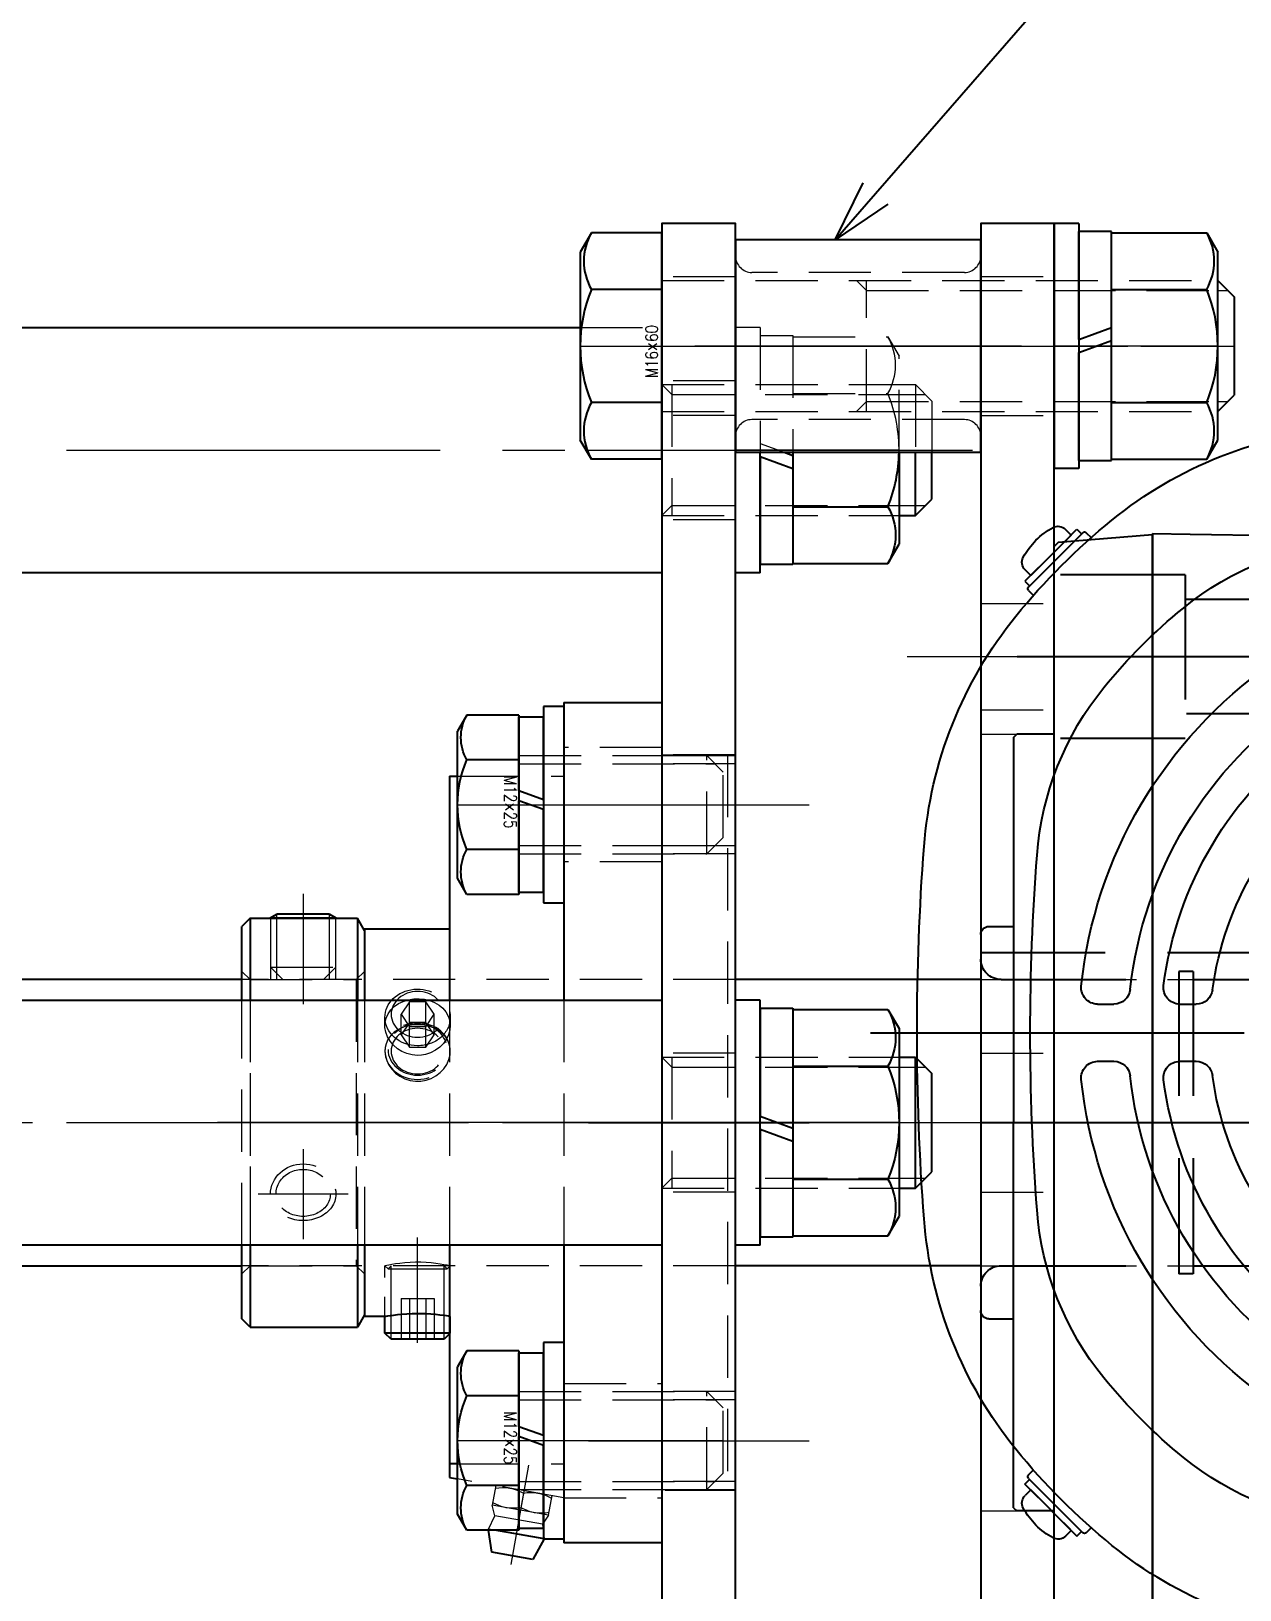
# Model space of a CAD drawing. Header units: millimetres. Extents: x 0 to 38884, y -3675 to 8056.
# Drawn here: x 35421.1 to 35569, y 1320.6 to 1511.2 of the extents above; entities that cross this region are included whole.
import ezdxf
from ezdxf import colors
from ezdxf.entities.mleader import LeaderData, LeaderLine
from ezdxf.enums import TextEntityAlignment as Align
from ezdxf.math import Vec2, Vec3

# ---------------------------------------------------------------- set-up
doc = ezdxf.new("R2010")
doc.units = ezdxf.units.MM
doc.header["$LTSCALE"] = 2.4
for name, pattern in [('CENTER2', [28.575, 19.05, -3.175, 3.175, -3.175]), ('Dashed', [2, 1, -1]), ('HIDDEN', [9.525, 6.35, -3.175]), ('HIDDEN2', [4.7625, 3.175, -1.5875])]:
    doc.linetypes.add(name, pattern=pattern)
for name, color, linetype, lineweight in [('01_外形線', 7, 'Continuous', 25), ('02_細線', 5, 'Continuous', 13), ('03_かくれ線', 6, 'HIDDEN2', 13), ('04_HIDDEN', 2, 'HIDDEN', 13), ('04_中心線', 1, 'CENTER2', 9), ('05_CENTER', 4, 'CENTER2', 13), ('08_DIM', 3, 'Continuous', 13)]:
    doc.layers.add(name, color=color, linetype=linetype, lineweight=lineweight)
doc.layers.add('10_DRAFT', color=8, linetype='Continuous', lineweight=0, plot=False)
doc.styles.get("Standard").update_dxf_attribs({"font": 'txt.shx', "bigfont": 'extfont2.shx'})
doc.styles.add('寸法用', font='simplex.shx', dxfattribs={"width": 0.8, "bigfont": '@extfont2.shx'})

# ---------------------------------------------------------------- blocks, each defined once
blk = doc.blocks.new('AM_BALLOON1')
at = {"transparency": 16777216}
blk.add_circle((0, 0), 5, dxfattribs=at)
blk.add_attdef('B_NUMBER', text='', height=3, dxfattribs=at).set_placement((0, 0), align=Align.MIDDLE_CENTER)
blk = doc.blocks.new('_OPEN')
at = {"color": 0, "linetype": 'ByBlock'}
for p, q in [((-1, 0.167), (0, 0)), ((0, 0), (-1, -0.167)), ((0, 0), (-1, 0))]:
    blk.add_line(p, q, dxfattribs=at)
blk = doc.blocks.new('A$C6246458A_1')
at = {"color": 0, "lineweight": -3}
for p, q in [((41.39, 72), (-43.99, 70.5)), ((46, 72.08), (41.39, 72)), ((46, 72.08), (46, 68.57)), ((46, -103.96), (46, 72)), ((57.5, 71), (46, 71.96)), ((57.5, 71), (58, 70.46)), ((-57.5, 70.43), (-58, 69.93)), ((-58, 69.93), (-58, 56.96)), ((-48.5, 70.43), (-57.5, 70.43)), ((-43.99, 70.5), (-48.5, 70.43)), ((58, 47.5), (58, 70.46)), ((58, 47.5), (58, 69.92)), ((46, 68.57), (46, -46.57)), ((-58, 56.96), (-58, -34.96)), ((-63, 47.1), (-62.6, 47.5)), ((-63, 47.1), (-63, 0)), ((-58, 47.5), (-62.6, 47.5)), ((58, -102.46), (58, 47.5)), ((58, 47.5), (62.6, 47.5)), ((63, 47.1), (62.6, 47.5)), ((63, 47.1), (63, 0)), ((-67, 23), (-67, 0)), ((-66, 24), (-63, 24)), ((66, 24), (63, 24)), ((67, 23), (67, 0)), ((-67, 0), (-67, -23)), ((-63, -47.1), (-63, 0)), ((63, -47.1), (63, 0)), ((67, 0), (67, -23)), ((-66, -24), (-63, -24)), ((66, -24), (63, -24)), ((-58, -101.76), (-58, -34.96)), ((-63, -47.1), (-62.6, -47.5)), ((-58, -47.5), (-62.6, -47.5)), ((46, -46.57), (46, -103.92)), ((58, -47.5), (62.6, -47.5)), ((63, -47.1), (62.6, -47.5)), ((-57.5, -102.26), (-58, -101.76)), ((-48.5, -102.26), (-57.5, -102.26)), ((46, -103.92), (-48.5, -102.26)), ((57.5, -103), (58, -102.46)), ((57.5, -103), (46, -103.96))]:
    blk.add_line(p, q, dxfattribs=at)
for centre, start, end in [((-66, 23), 90, 180), ((66, 23), 0, 90), ((-66, -23), 180, 270), ((66, -23), 270, 0)]:
    blk.add_arc(centre, 1, start, end, dxfattribs=at)
at = {"layer": '04_HIDDEN', "color": 0, "lineweight": -3}
for p, q in [((-58, 67), (-42, 67)), ((-42, 67), (-42, 47)), ((42, 67), (58, 67)), ((42, 67), (42, 47)), ((-42, 64), (42, 64)), ((-42, 50), (42, 50)), ((-58, 47), (-42, 47)), ((42, 47), (58, 47)), ((67, 20.8), (-67, 20.8)), ((-42.75, 17.5), (-64.5, 17.5)), ((-42.75, 18.5), (-42.75, -18.5)), ((-41, 18.5), (-42.75, 18.5)), ((-41, 18.5), (-41, -18.5)), ((-15, 17.5), (-41, 17.5)), ((-15, -17.7), (-15, 17.7)), ((15, 17.7), (-15, 17.7)), ((15, -17.7), (15, 17.7)), ((41, 17.5), (15, 17.5)), ((41, 18.5), (41, -18.5)), ((41, 18.5), (42.75, 18.5)), ((42.75, 18.5), (42.75, -18.5)), ((64.5, 17.5), (42.75, 17.5)), ((-42.75, -17.5), (-64.5, -17.5)), ((-41, -18.5), (-42.75, -18.5)), ((-15, -17.5), (-41, -17.5)), ((15, -17.7), (-15, -17.7)), ((41, -17.5), (15, -17.5)), ((41, -18.5), (42.75, -18.5)), ((64.5, -17.5), (42.75, -17.5)), ((-58, -79), (-42, -79)), ((-42, -79), (-42, -99)), ((42, -79), (58, -79)), ((42, -79), (42, -99)), ((-42, -82), (42, -82)), ((-42, -96), (42, -96)), ((-58, -99), (-42, -99)), ((42, -99), (58, -99))]:
    blk.add_line(p, q, dxfattribs=at)
for centre, start, end in [((-64.5, 20), 180, 270), ((64.5, 20), 270, 0), ((-64.5, -20), 90, 180), ((64.5, -20), 0, 90)]:
    blk.add_arc(centre, 2.5, start, end, dxfattribs=at)
at = {"layer": '05_CENTER', "color": 0, "lineweight": -3}
for p, q in [((62.54, 57), (-62.54, 57)), ((62.54, -89), (-62.54, -89))]:
    blk.add_line(p, q, dxfattribs=at)
at = {"layer": '10_DRAFT', "lineweight": -3}
for p, q in [((9.43, 11), (-9.43, 11)), ((67, 0), (-67, 0))]:
    blk.add_line(p, q, dxfattribs=at)
blk = doc.blocks.new('GM-SHYPF-RH 0.75kW、1／5～1／60、200V、60Hzd_1')
at = {"color": 0, "lineweight": -3}
for p, q in [((-2.77, 72.59), (-3.34, 72.02)), ((-1.11, 70.93), (-2.77, 72.59)), ((-3.91, 72.16), (-4.51, 71.56)), ((3.17, 65.52), (-3.48, 72.16)), ((1.93, 67.89), (3.59, 66.23)), ((3.17, 65.09), (2.56, 64.49)), ((3.59, 66.23), (3.02, 65.66)), ((-15.35, 14.5), (-17.37, 14.5)), ((-5.29, 14.5), (-7.3, 14.5)), ((-15.35, 7.5), (-17.37, 7.5)), ((-5.29, 7.5), (-7.3, 7.5)), ((16.5, -2.5), (16.6, -2.5)), ((5, -47.1), (5, -39.59)), ((5, -47.1), (5, -39.59)), ((3.17, -43.52), (-3.48, -50.16)), ((3.17, -43.09), (2.56, -42.49)), ((3.59, -44.23), (3.02, -43.66)), ((1.93, -45.89), (3.59, -44.23)), ((3.61, -47.5), (4.6, -47.5)), ((3.61, -47.5), (4.6, -47.5)), ((5, -47.1), (4.6, -47.5)), ((5, -47.1), (4.6, -47.5)), ((-3.91, -50.16), (-4.51, -49.56)), ((-1.11, -48.93), (-2.77, -50.59)), ((-2.77, -50.59), (-3.34, -50.02)), ((0, -102.46), (0, -50.88)), ((0, -102.46), (0, -50.88)), ((-12, -103.96), (-12, -55.33))]:
    blk.add_line(p, q, dxfattribs=at)
at = {"linetype": 'Continuous', "lineweight": -3}
for p, q in [((-2.07, 71.88), (-1.38, 72.57)), ((-2.07, 71.88), (2.88, 66.93)), ((-2.07, 71.88), (2.88, 66.93)), ((2.88, 66.93), (3.57, 67.62)), ((-2.07, -49.88), (2.88, -44.93)), ((-2.07, -49.88), (2.88, -44.93)), ((2.88, -44.93), (3.57, -45.62)), ((-2.07, -49.88), (-1.38, -50.57))]:
    blk.add_line(p, q, dxfattribs=at)
at = {"color": 0, "lineweight": -3}
for centre, radius, start, end in [((-39.08, 34.28), 50.8, 50.9054, 85.6601), ((-58, 11), 80.8, 39.0946, 50.9054), ((-39.08, 34.28), 36.94, 50.9054, 85.6601), ((-3.69, 71.95), 0.3, 45, 135), ((2.95, 65.31), 0.3, 315, 45), ((-58, 11), 66.94, 39.0946, 50.9054), ((-34.72, 29.92), 50.8, 4.3399, 39.0946), ((-58, 11), 55, 5.9565, 55.1294), ((-58, 11), 49, 6.191, 55.986), ((-34.72, 29.92), 36.94, 4.3399, 39.0946), ((-58, 11), 45, 7.3487, 53.9929), ((-58, 11), 39, 7.7093, 53.6987), ((-284, 11), 286.94, 355.6601, 4.3399), ((-284, 11), 300.8, 0, 4.3399), ((-17.37, 16.5), 2, 187.7093, 270), ((-15.35, 16.5), 2, 270, 7.3487), ((-7.3, 16.5), 2, 186.191, 270), ((-5.29, 16.5), 2, 270, 5.9565), ((-284, 11), 300.8, 355.6601, 0), ((-58, 11), 39, 306.3013, 352.2907), ((-17.37, 5.5), 2, 90, 172.2907), ((-15.35, 5.5), 2, 352.6513, 90), ((-7.3, 5.5), 2, 90, 173.809), ((-5.29, 5.5), 2, 354.0435, 90), ((-58, 11), 45, 306.0071, 352.6513), ((-58, 11), 49, 305.0621, 353.809), ((-58, 11), 55, 304.8706, 354.0435), ((-34.72, -7.92), 36.94, 320.9054, 355.6601), ((-34.72, -7.92), 50.8, 320.9054, 355.6601), ((-58, 11), 66.94, 309.0946, 320.9054), ((-58, 11), 80.8, 309.0946, 320.9054), ((-39.08, -12.28), 36.94, 274.3399, 309.0946), ((2.95, -43.31), 0.3, 315, 45), ((-3.69, -49.95), 0.3, 225, 315), ((-39.08, -12.28), 50.8, 274.3399, 309.0946)]:
    blk.add_arc(centre, radius, start, end, dxfattribs=at)
at = {"linetype": 'Continuous', "lineweight": -3}
for centre, radius, start, end in [((-0.46, 71.65), 1.3, 61.6015, 135), ((-4.12, 64.88), 9, 28.3985, 61.6015), ((2.66, 68.54), 1.3, 315, 28.3985), ((2.66, -46.54), 1.3, 331.6015, 45), ((-4.12, -42.88), 9, 298.3985, 331.6015), ((-0.46, -49.65), 1.3, 225, 298.3985)]:
    blk.add_arc(centre, radius, start, end, dxfattribs=at)
at = {"layer": '05_CENTER', "color": 0, "lineweight": -3}
blk.add_line((22.48, 11), (-138.27, 11), dxfattribs=at)
at = {"layer": '10_DRAFT'}
blk.add_blockref('A$C6246458A_1', (-58, 0), dxfattribs=at)
blk = doc.blocks.new('_Open30')
at = {"color": 0, "linetype": 'ByBlock', "lineweight": -2}
for p, q in [((-1, 0.268), (0, 0)), ((0, 0), (-1, -0.268)), ((0, 0), (-1, 0))]:
    blk.add_line(p, q, dxfattribs=at)

msp = doc.modelspace()

# ---------------------------------------------------------------- linework, layer by layer
for p, q in [((35348.3003, 1474.982), (35488.3003, 1474.982)), ((35498.3003, 1474.982), (35498.3003, 1444.982)), ((35498.3003, 1444.982), (35348.3003, 1444.982)), ((35446.9025, 1395.2096), (35384.7025, 1395.2096)), ((35537.3025, 1395.2096), (35507.3025, 1395.2096)), ((35384.7025, 1360.2092), (35446.9025, 1360.2092)), ((35537.3025, 1360.2093), (35507.3025, 1360.2093))]:
    msp.add_line(p, q)
for points in [[(35507.3003, 1267.6926), (35507.3003, 1487.6926), (35498.3003, 1487.6926), (35498.3003, 1267.6926)], [(35546.3003, 1273.7096), (35546.3003, 1487.7096), (35537.3003, 1487.7096), (35537.3003, 1273.7096)], [(35537.3003, 1485.7096), (35507.3003, 1485.7096), (35507.3003, 1459.7096), (35537.3003, 1459.7096)], [(35348.3003, 1392.7096), (35498.3003, 1392.7096), (35498.3003, 1362.7096), (35348.3003, 1362.7096)]]:
    msp.add_lwpolyline(points, close=True)
for points in [[(35529.3003, 1451.982), (35529.3003, 1459.7096)], [(35531.3003, 1453.982), (35531.3003, 1459.7096)], [(35529.3003, 1451.982), (35531.3003, 1453.982)], [(35527.3003, 1451.982), (35529.3003, 1451.982)], [(35527.3003, 1385.7096), (35529.3003, 1385.7096)], [(35529.3003, 1385.7096), (35531.3003, 1383.7096)], [(35529.3003, 1369.7096), (35529.3003, 1385.7096)], [(35531.3003, 1371.7096), (35531.3003, 1383.7096)], [(35529.3003, 1369.7096), (35531.3003, 1371.7096)], [(35527.3003, 1369.7096), (35529.3003, 1369.7096)]]:
    msp.add_lwpolyline(points)
at = {"layer": '01_外形線'}
for points in [[(35546.3003, 1487.7096), (35546.3003, 1457.7096)], [(35549.3003, 1487.7096), (35546.3003, 1487.7096)], [(35549.3003, 1487.7096), (35549.3003, 1457.7096)], [(35489.6608, 1486.566), (35488.3003, 1484.2096)], [(35498.3003, 1486.566), (35489.6608, 1486.566)], [(35498.3003, 1458.8532), (35498.3003, 1486.566)], [(35549.3003, 1473.5096), (35549.3003, 1486.7096)], [(35553.3003, 1486.7096), (35549.3003, 1486.7096)], [(35553.3003, 1474.9655), (35553.3003, 1486.7096)], [(35553.3003, 1458.8532), (35553.3003, 1486.566)], [(35553.3003, 1486.566), (35564.9398, 1486.566)], [(35564.9398, 1486.566), (35566.3003, 1484.2096)], [(35488.3003, 1484.2096), (35488.3003, 1461.2096)], [(35566.3003, 1461.2096), (35566.3003, 1484.2096)], [(35498.3003, 1479.6378), (35489.6608, 1479.6378)], [(35553.3003, 1479.6378), (35564.9398, 1479.6378)], [(35566.3003, 1480.7096), (35568.3003, 1478.7096)], [(35568.3003, 1478.7096), (35568.3003, 1466.7096)], [(35549.3003, 1473.5096), (35553.3003, 1474.9655)], [(35549.3003, 1471.9096), (35553.3003, 1473.3655)], [(35549.3003, 1458.7096), (35549.3003, 1471.9096)], [(35553.3003, 1458.7096), (35553.3003, 1473.3655)], [(35566.3003, 1464.7096), (35568.3003, 1466.7096)], [(35498.3003, 1465.7814), (35489.6608, 1465.7814)], [(35553.3003, 1465.7814), (35564.9398, 1465.7814)], [(35489.6608, 1458.8532), (35488.3003, 1461.2096)], [(35564.9398, 1458.8532), (35566.3003, 1461.2096)], [(35498.3003, 1458.8532), (35489.6608, 1458.8532)], [(35507.3003, 1444.982), (35507.3003, 1459.7096)], [(35510.3003, 1444.982), (35510.3003, 1459.7096)], [(35510.3003, 1459.182), (35510.3003, 1445.982)], [(35510.3003, 1459.182), (35514.3003, 1457.7261)], [(35513.2467, 1459.7096), (35514.3003, 1459.3261)], [(35514.3003, 1459.7096), (35514.3003, 1445.982)], [(35527.3003, 1459.7096), (35527.3003, 1448.482)], [(35549.3003, 1458.7096), (35553.3003, 1458.7096)], [(35553.3003, 1458.8532), (35564.9398, 1458.8532)], [(35549.3003, 1457.7096), (35546.3003, 1457.7096)], [(35514.3003, 1453.0538), (35525.9398, 1453.0538)], [(35525.9398, 1446.1256), (35527.3003, 1448.482)], [(35514.3003, 1445.982), (35510.3003, 1445.982)], [(35514.3003, 1446.1256), (35525.9398, 1446.1256)], [(35510.3003, 1444.982), (35507.3003, 1444.982)], [(35486.3003, 1428.6005), (35483.8003, 1428.6005)], [(35483.8003, 1428.6005), (35483.8003, 1404.6005)], [(35486.3003, 1429.1005), (35498.3003, 1429.1005)], [(35486.3003, 1429.1005), (35486.3003, 1392.7096)], [(35486.3003, 1428.6005), (35486.3003, 1404.6005)], [(35498.3003, 1429.1005), (35498.3003, 1392.7096)], [(35474.4375, 1427.5701), (35473.3003, 1425.6005)], [(35480.8003, 1427.5701), (35474.4375, 1427.5701)], [(35480.8003, 1427.5701), (35480.8003, 1405.6308)], [(35480.8003, 1418.2924), (35480.8003, 1427.3505)], [(35480.8003, 1427.3505), (35483.8003, 1427.3505)], [(35483.8003, 1417.2005), (35483.8003, 1427.3505)], [(35473.3003, 1407.6005), (35473.3003, 1425.6005)], [(35480.8003, 1422.0853), (35474.4375, 1422.0853)], [(35472.3003, 1420.1096), (35473.3003, 1420.1096)], [(35472.3003, 1420.1096), (35472.3003, 1392.7096)], [(35483.8003, 1417.2005), (35480.8003, 1418.2924)], [(35480.8003, 1405.8505), (35480.8003, 1417.0924)], [(35483.8003, 1416.0005), (35480.8003, 1417.0924)], [(35483.8003, 1405.8505), (35483.8003, 1416.0005)], [(35480.8003, 1411.1156), (35474.4375, 1411.1156)], [(35474.4375, 1405.6308), (35473.3003, 1407.6005)], [(35480.8003, 1405.6308), (35474.4375, 1405.6308)], [(35483.8003, 1405.8505), (35480.8003, 1405.8505)], [(35483.8003, 1404.6005), (35486.3003, 1404.6005)], [(35447.9003, 1402.7096), (35446.9003, 1401.7096)], [(35446.9003, 1392.7096), (35446.9003, 1401.7096)], [(35447.9003, 1402.7096), (35461.0343, 1402.7096)], [(35447.9003, 1402.7096), (35447.9003, 1392.7096)], [(35450.4003, 1402.7669), (35451.1671, 1403.2096)], [(35450.4003, 1402.7669), (35458.4003, 1402.7669)], [(35450.4003, 1402.7096), (35450.4003, 1402.7669)], [(35457.6335, 1403.2096), (35451.1671, 1403.2096)], [(35457.6335, 1403.2096), (35458.4003, 1402.7669)], [(35458.4003, 1402.7096), (35458.4003, 1402.7669)], [(35461.9003, 1401.2096), (35461.0343, 1402.7096)], [(35461.0343, 1402.7096), (35461.0343, 1392.7096)], [(35461.9003, 1401.4346), (35472.3003, 1401.4346)], [(35461.9003, 1401.4346), (35461.9003, 1392.7096)], [(35461.9003, 1401.2096), (35461.9003, 1392.7096)], [(35507.3003, 1362.7096), (35507.3003, 1392.7096)], [(35510.3003, 1392.7096), (35507.3003, 1392.7096)], [(35510.3003, 1362.7096), (35510.3003, 1392.7096)], [(35510.3003, 1391.7096), (35510.3003, 1378.5096)], [(35510.3003, 1391.7096), (35514.3003, 1391.7096)], [(35514.3003, 1391.7096), (35514.3003, 1377.0537)], [(35514.3003, 1391.566), (35514.3003, 1363.8532)], [(35514.3003, 1391.566), (35525.9398, 1391.566)], [(35525.9398, 1391.566), (35527.3003, 1389.2096)], [(35527.3003, 1389.2096), (35527.3003, 1366.2096)], [(35514.3003, 1384.6378), (35525.9398, 1384.6378)], [(35510.3003, 1378.5096), (35514.3003, 1377.0537)], [(35510.3003, 1376.9096), (35510.3003, 1363.7096)], [(35510.3003, 1376.9096), (35514.3003, 1375.4537)], [(35514.3003, 1375.4537), (35514.3003, 1363.7096)], [(35514.3003, 1370.7814), (35525.9398, 1370.7814)], [(35525.9398, 1363.8532), (35527.3003, 1366.2096)], [(35514.3003, 1363.7096), (35510.3003, 1363.7096)], [(35514.3003, 1363.8532), (35525.9398, 1363.8532)], [(35446.9003, 1353.7096), (35446.9003, 1362.7096)], [(35447.9003, 1362.7096), (35447.9003, 1352.7096)], [(35461.0343, 1362.7096), (35461.0343, 1352.7096)], [(35461.9003, 1362.7096), (35461.9003, 1353.9846)], [(35461.9003, 1362.7096), (35461.9003, 1354.2096)], [(35472.3003, 1362.7096), (35472.3003, 1334.3096)], [(35486.3003, 1362.7096), (35486.3003, 1326.3187)], [(35498.3003, 1362.7096), (35498.3003, 1326.3187)], [(35510.3003, 1362.7096), (35507.3003, 1362.7096)], [(35447.9003, 1352.7096), (35446.9003, 1353.7096)], [(35461.9003, 1354.2096), (35461.0343, 1352.7096)], [(35464.4137, 1353.9846), (35461.9003, 1353.9846)], [(35468.4003, 1354.3242), (35467.7436, 1354.315), (35467.087, 1354.2874), (35466.4857, 1354.246), (35465.9219, 1354.1933), (35465.4377, 1354.1373), (35465.0244, 1354.0818), (35464.7148, 1354.0356), (35464.503, 1354.0017), (35464.4079, 1353.9859), (35464.4003, 1353.9846)], [(35464.4003, 1351.9766), (35464.4003, 1353.9868)], [(35472.3128, 1353.9992), (35472.1946, 1354.0184), (35471.9369, 1354.0583), (35471.5733, 1354.1099), (35471.1281, 1354.1657), (35470.5922, 1354.2217), (35470.0057, 1354.2692), (35469.3547, 1354.3048), (35468.8846, 1354.3192), (35468.4003, 1354.3242)], [(35447.9003, 1352.7096), (35461.0343, 1352.7096)], [(35472.3003, 1351.9766), (35464.4003, 1351.9766)], [(35465.1673, 1351.2096), (35464.4003, 1351.9766)], [(35472.3003, 1351.8766), (35471.6333, 1351.2096)], [(35471.6333, 1351.2096), (35465.1673, 1351.2096)], [(35486.3003, 1350.8187), (35483.8003, 1350.8187)], [(35483.8003, 1350.8187), (35483.8003, 1326.8187)], [(35486.3003, 1350.8187), (35486.3003, 1326.8187)], [(35474.4375, 1349.7884), (35473.3003, 1347.8187)], [(35480.8003, 1349.7884), (35474.4375, 1349.7884)], [(35480.8003, 1349.7884), (35480.8003, 1327.8491)], [(35480.8003, 1340.5106), (35480.8003, 1349.5687)], [(35480.8003, 1349.5687), (35483.8003, 1349.5687)], [(35483.8003, 1339.4187), (35483.8003, 1349.5687)], [(35473.3003, 1329.8187), (35473.3003, 1347.8187)], [(35480.8003, 1344.3035), (35474.4375, 1344.3035)], [(35483.8003, 1339.4187), (35480.8003, 1340.5106)], [(35480.8003, 1328.0687), (35480.8003, 1339.3106)], [(35483.8003, 1338.2187), (35480.8003, 1339.3106)], [(35483.8003, 1328.0687), (35483.8003, 1338.2187)], [(35473.3003, 1335.9782), (35472.3003, 1335.9782)], [(35472.3003, 1334.3096), (35473.3003, 1334.1333)], [(35480.8003, 1333.3339), (35474.4375, 1333.3339)], [(35474.4375, 1327.8491), (35473.3003, 1329.8187)], [(35480.8003, 1327.8491), (35474.4375, 1327.8491)], [(35477.4727, 1325.1726), (35477.0758, 1327.8491)], [(35483.87, 1326.7862), (35477.8424, 1327.8491)], [(35483.8003, 1328.0687), (35480.8003, 1328.0687)], [(35482.5149, 1324.2835), (35477.4727, 1325.1726)], [(35483.87, 1326.7862), (35482.5149, 1324.2835)], [(35483.8003, 1326.8187), (35486.3003, 1326.8187)], [(35498.3003, 1326.3187), (35486.3003, 1326.3187)]]:
    msp.add_lwpolyline(points, dxfattribs=at)
for points in [[(35489.6608, 1486.566, 0.26794907), (35489.6608, 1479.6378)], [(35564.9398, 1479.6378, 0.26794907), (35564.9398, 1486.566)], [(35489.6608, 1479.6378, 0.19636666), (35489.6608, 1465.7814)], [(35564.9398, 1465.7814, 0.19636667), (35564.9398, 1479.6378)], [(35489.6608, 1465.7814, 0.26794907), (35489.6608, 1458.8532)], [(35564.9398, 1458.8532, 0.26794907), (35564.9398, 1465.7814)], [(35525.9398, 1453.0538, -0.26794907), (35525.9398, 1446.1256)], [(35474.4375, 1422.0853, -0.26794908), (35474.4375, 1427.5701)], [(35474.4375, 1411.1156, -0.20733158), (35474.4375, 1422.0853)], [(35474.4375, 1405.6308, -0.26794908), (35474.4375, 1411.1156)], [(35525.9398, 1391.566, -0.26794907), (35525.9398, 1384.6378)], [(35525.9398, 1384.6378, -0.19636667), (35525.9398, 1370.7814)], [(35525.9398, 1370.7814, -0.26794907), (35525.9398, 1363.8532)], [(35474.4375, 1344.3035, -0.26794908), (35474.4375, 1349.7884)], [(35474.4375, 1333.3339, -0.20733158), (35474.4375, 1344.3035)], [(35474.4375, 1327.8491, -0.26794908), (35474.4375, 1333.3339)]]:
    msp.add_lwpolyline(points, format="xyb", dxfattribs=at)
msp.add_arc((35508.9791, 1459.982), 18.3212, 337.780749, 359.148147, dxfattribs=at)
at = {"layer": '02_細線'}
for points in [[(35566.3003, 1479.5096), (35567.5003, 1479.5096)], [(35566.3003, 1465.9096), (35567.5003, 1465.9096)], [(35527.3003, 1453.182), (35530.5003, 1453.182)], [(35451.1671, 1402.7096), (35451.1671, 1403.2096)], [(35457.6335, 1402.7096), (35457.6335, 1403.2096)], [(35527.3003, 1384.5096), (35530.5003, 1384.5096)], [(35527.3003, 1370.9096), (35530.5003, 1370.9096)], [(35465.1673, 1351.2096), (35465.1673, 1354.1014)], [(35471.6333, 1351.2096), (35471.6333, 1354.1014)]]:
    msp.add_lwpolyline(points, dxfattribs=at)
at = {"layer": '03_かくれ線'}
for p, q in [((35535.3003, 1481.7096), (35509.3003, 1481.7096)), ((35507.3003, 1481.1926), (35498.3003, 1481.1926)), ((35537.3003, 1481.2096), (35546.3003, 1481.2096)), ((35507.3003, 1468.465), (35498.3003, 1468.465)), ((35507.3003, 1464.1926), (35498.3003, 1464.1926)), ((35535.3003, 1463.7096), (35509.3003, 1463.7096)), ((35537.3003, 1464.2096), (35546.3003, 1464.2096)), ((35507.3003, 1451.465), (35498.3003, 1451.465)), ((35537.3003, 1441.2096), (35546.3003, 1441.2096)), ((35537.3003, 1428.2096), (35546.3003, 1428.2096)), ((35537.3003, 1425.2096), (35546.3003, 1425.2096)), ((35507.3003, 1422.6841), (35498.3003, 1422.6841)), ((35507.3003, 1422.5834), (35498.3003, 1422.5834)), ((35507.3003, 1421.5834), (35498.3003, 1421.5834)), ((35473.3003, 1420.1096), (35486.3003, 1420.1096)), ((35507.3003, 1411.5834), (35498.3003, 1411.5834)), ((35507.3003, 1410.5834), (35498.3003, 1410.5834)), ((35507.3025, 1395.2096), (35446.9025, 1395.2096)), ((35537.3025, 1395.2096), (35638.3002, 1395.2096)), ((35486.3003, 1392.7096), (35486.3003, 1362.7096)), ((35498.3003, 1392.7096), (35498.3003, 1362.7096)), ((35507.3003, 1386.1926), (35498.3003, 1386.1926)), ((35537.3003, 1386.2096), (35546.3003, 1386.2096)), ((35507.3003, 1369.1926), (35498.3003, 1369.1926)), ((35537.3003, 1369.2096), (35546.3003, 1369.2096)), ((35507.3025, 1360.2093), (35446.9025, 1360.2093)), ((35537.3025, 1360.2093), (35638.3002, 1360.2094)), ((35507.3003, 1344.8017), (35498.3003, 1344.8017)), ((35507.3003, 1343.8017), (35498.3003, 1343.8017)), ((35473.3003, 1335.9782), (35486.3003, 1335.9782)), ((35486.3003, 1331.8187), (35473.3003, 1334.1333)), ((35507.3003, 1333.8017), (35498.3003, 1333.8017)), ((35507.3003, 1332.8017), (35498.3003, 1332.8017)), ((35507.3003, 1332.7011), (35498.3003, 1332.7011)), ((35537.3003, 1330.2096), (35546.3003, 1330.2096)), ((35477.8424, 1327.8491), (35477.0552, 1327.9879)), ((35477.0552, 1327.9879), (35477.0758, 1327.8491))]:
    msp.add_line(p, q, dxfattribs=at)
for points in [[(35498.3003, 1480.7096), (35566.3003, 1480.7096)], [(35523.3003, 1479.5096), (35522.1003, 1480.7096)], [(35523.3003, 1464.7096), (35523.3003, 1480.7096)], [(35566.3003, 1480.7096), (35566.3003, 1464.7096)], [(35523.3003, 1479.5096), (35566.3003, 1479.5096)], [(35488.3003, 1474.982), (35498.3003, 1474.982)], [(35510.3003, 1474.982), (35507.3003, 1474.982)], [(35507.3003, 1459.7096), (35507.3003, 1474.982)], [(35510.3003, 1474.982), (35510.3003, 1459.7096)], [(35510.3003, 1473.982), (35514.3003, 1473.982)], [(35514.3003, 1473.982), (35514.3003, 1459.7096)], [(35514.3003, 1473.8384), (35525.9398, 1473.8384)], [(35525.9398, 1473.8384), (35527.3003, 1471.482)], [(35527.3003, 1459.7096), (35527.3003, 1471.482)], [(35499.5003, 1466.782), (35498.3003, 1467.982)], [(35498.3003, 1467.982), (35527.3003, 1467.982)], [(35499.5003, 1467.982), (35499.5003, 1451.982)], [(35499.5003, 1466.782), (35527.3003, 1466.782)], [(35514.3003, 1466.9102), (35525.9398, 1466.9102)], [(35527.3003, 1467.982), (35529.3003, 1467.982)], [(35527.3003, 1466.782), (35530.5003, 1466.782)], [(35529.3003, 1467.982), (35531.3003, 1465.982)], [(35529.3003, 1467.982), (35529.3003, 1459.7096)], [(35498.3003, 1464.7096), (35566.3003, 1464.7096)], [(35523.3003, 1465.9096), (35522.1003, 1464.7096)], [(35523.3003, 1465.9096), (35566.3003, 1465.9096)], [(35531.3003, 1465.982), (35531.3003, 1459.7096)], [(35510.3003, 1460.782), (35513.2467, 1459.7096)], [(35499.5003, 1453.182), (35498.3003, 1451.982)], [(35499.5003, 1453.182), (35527.3003, 1453.182)], [(35498.3003, 1451.982), (35527.3003, 1451.982)], [(35480.8003, 1422.6005), (35503.8003, 1422.6005)], [(35498.3003, 1423.6005), (35486.3003, 1423.6005)], [(35498.3003, 1422.7096), (35506.3003, 1422.7096)], [(35503.8003, 1422.6005), (35505.8003, 1420.6005)], [(35503.8003, 1410.6005), (35503.8003, 1422.6005)], [(35506.3003, 1422.7096), (35506.3003, 1332.7096)], [(35480.8003, 1421.6005), (35504.8003, 1421.6005)], [(35505.8003, 1412.6005), (35505.8003, 1420.6005)], [(35480.8003, 1411.6005), (35504.8003, 1411.6005)], [(35503.8003, 1410.6005), (35505.8003, 1412.6005)], [(35480.8003, 1410.6005), (35503.8003, 1410.6005)], [(35498.3003, 1409.6005), (35486.3003, 1409.6005)], [(35450.4003, 1402.7096), (35450.4003, 1395.2096)], [(35451.1671, 1395.2096), (35451.1671, 1402.7096)], [(35457.6335, 1395.2096), (35457.6335, 1402.7096)], [(35458.4003, 1395.2096), (35458.4003, 1402.7096)], [(35447.9003, 1395.2096), (35446.9003, 1396.2096)], [(35450.4003, 1396.7096), (35458.4003, 1396.7096)], [(35451.9003, 1395.2096), (35450.4003, 1396.7096)], [(35456.9003, 1395.2096), (35458.4003, 1396.7096)], [(35460.9003, 1395.2096), (35461.9003, 1396.2096)], [(35447.9003, 1395.2096), (35447.9003, 1360.2096)], [(35447.9003, 1395.2096), (35460.9003, 1395.2096)], [(35460.9003, 1395.2096), (35460.9003, 1360.2096)], [(35446.9003, 1362.7096), (35446.9003, 1392.7096)], [(35447.9003, 1392.7096), (35447.9003, 1362.7096)], [(35461.0343, 1392.7096), (35461.0343, 1362.7096)], [(35461.9003, 1392.7096), (35461.9003, 1362.7096)], [(35461.9003, 1392.7096), (35461.9003, 1362.7096)], [(35464.4003, 1389.5718), (35464.4241, 1389.9477), (35464.5516, 1390.5021), (35464.7845, 1391.0225), (35465.119, 1391.4973), (35465.5437, 1391.914), (35466.0548, 1392.2666), (35466.6325, 1392.5431), (35467.2624, 1392.7368), (35467.9253, 1392.8443), (35468.5939, 1392.8624), (35469.257, 1392.7938), (35469.8914, 1392.6401), (35470.4844, 1392.4054), (35471.0239, 1392.0901), (35471.4904, 1391.7035), (35471.8737, 1391.2478), (35472.1587, 1390.738), (35472.3349, 1390.1884), (35472.4, 1389.612), (35472.4003, 1389.5723)], [(35467.3899, 1392.4751), (35466.3796, 1390.9596)], [(35469.4107, 1392.4751), (35467.3899, 1392.4751)], [(35467.3899, 1389.9751), (35467.3899, 1392.4751)], [(35470.421, 1390.9596), (35469.4107, 1392.4751)], [(35469.4107, 1389.9751), (35469.4107, 1392.4751)], [(35472.3003, 1392.7096), (35472.3003, 1362.7096)], [(35464.4003, 1389.571), (35464.4003, 1390.5761)], [(35466.3796, 1388.4596), (35466.3796, 1390.9596)], [(35466.3796, 1390.9596), (35467.3899, 1389.444)], [(35467.3899, 1389.9751), (35466.3796, 1388.4596)], [(35469.4107, 1389.9751), (35467.3899, 1389.9751)], [(35469.4107, 1389.444), (35470.421, 1390.9596)], [(35470.421, 1388.4596), (35469.4107, 1389.9751)], [(35470.421, 1388.4596), (35470.421, 1390.9596)], [(35472.4003, 1390.5761), (35472.4003, 1389.5718)], [(35472.305, 1387.2004), (35472.1339, 1387.6722), (35471.85, 1388.1543), (35471.4673, 1388.5882), (35471.001, 1388.9586), (35470.4507, 1389.2635), (35469.8409, 1389.49), (35469.1918, 1389.6325), (35468.5192, 1389.6907), (35467.8592, 1389.6642), (35467.2145, 1389.5569), (35466.606, 1389.3708), (35466.0465, 1389.1097), (35465.5409, 1388.7691), (35465.1147, 1388.3607), (35464.7764, 1387.8842), (35464.5416, 1387.3562), (35464.436, 1386.916), (35464.4003, 1386.4596)], [(35468.4003, 1385.9382), (35467.7342, 1385.9917), (35467.087, 1386.1486), (35466.4776, 1386.4045), (35465.9219, 1386.7487), (35465.4316, 1387.175), (35465.0244, 1387.6654), (35464.7114, 1388.2084), (35464.503, 1388.7835), (35464.4077, 1389.3673), (35464.4003, 1389.5718)], [(35466.3796, 1388.4596), (35467.3899, 1386.944)], [(35469.4107, 1389.444), (35467.3899, 1389.444)], [(35467.3899, 1386.944), (35467.3899, 1389.444)], [(35472.4003, 1389.5723), (35472.3517, 1389.0321), (35472.1946, 1388.4586), (35471.9322, 1387.9094), (35471.5733, 1387.4001), (35471.1208, 1386.9421), (35470.5922, 1386.5558), (35469.9965, 1386.2536), (35469.3547, 1386.0479), (35468.881, 1385.9659), (35468.4003, 1385.9382)], [(35469.4107, 1386.944), (35469.4107, 1389.444)], [(35469.4107, 1386.944), (35470.421, 1388.4596)], [(35464.4003, 1386.4596), (35464.4559, 1385.8801), (35464.6191, 1385.3052), (35464.8862, 1384.7532), (35465.2479, 1384.2402), (35465.7033, 1383.7763), (35466.2339, 1383.3845), (35466.8344, 1383.0767), (35467.481, 1382.869), (35468.1442, 1382.7724), (35468.8148, 1382.785), (35469.4601, 1382.9045), (35470.076, 1383.1236), (35470.6501, 1383.4381), (35471.1627, 1383.8338), (35471.6092, 1384.3102), (35471.9654, 1384.8417), (35472.2203, 1385.4131), (35472.3145, 1385.7362)], [(35467.3899, 1386.944), (35469.4107, 1386.944)], [(35472.4003, 1386.4596), (35472.3798, 1386.8075), (35472.3186, 1387.147), (35472.305, 1387.2004)], [(35472.3145, 1385.7362), (35472.3662, 1386.0043), (35472.4003, 1386.4596)], [(35499.5003, 1384.5096), (35498.3003, 1385.7096)], [(35498.3003, 1385.7096), (35527.3003, 1385.7096)], [(35499.5003, 1385.7096), (35499.5003, 1369.7096)], [(35499.5003, 1384.5096), (35527.3003, 1384.5096)], [(35499.5003, 1370.9096), (35498.3003, 1369.7096)], [(35499.5003, 1370.9096), (35527.3003, 1370.9096)], [(35498.3003, 1369.7096), (35527.3003, 1369.7096)], [(35447.9003, 1360.2096), (35446.9003, 1359.2096)], [(35447.9003, 1360.2096), (35460.9003, 1360.2096)], [(35460.9003, 1360.2096), (35461.9003, 1359.2096)], [(35464.4003, 1360.2096), (35464.4539, 1360.2218), (35464.6191, 1360.2583), (35464.8815, 1360.3133), (35465.2479, 1360.3837), (35465.6961, 1360.4596), (35466.2339, 1360.5357), (35466.8249, 1360.6002), (35467.481, 1360.6481), (35468.1341, 1360.6708), (35468.8148, 1360.6678), (35469.4513, 1360.6405), (35470.076, 1360.5907), (35470.6428, 1360.5259), (35471.1627, 1360.4504), (35471.6038, 1360.3743), (35471.9654, 1360.3038), (35472.2176, 1360.2504), (35472.3662, 1360.2174), (35472.4003, 1360.2096)], [(35464.7838, 1359.8261), (35464.4003, 1360.2096)], [(35464.7838, 1359.8261), (35465.1673, 1360.2096)], [(35464.7838, 1359.8261), (35472.0168, 1359.8261)], [(35465.1673, 1354.101), (35465.1673, 1360.2096)], [(35471.6333, 1360.2096), (35472.0168, 1359.8261)], [(35471.6333, 1354.101), (35471.6333, 1360.2096)], [(35472.4003, 1360.2096), (35472.0168, 1359.8261)], [(35466.3796, 1356.2096), (35466.3796, 1351.2096)], [(35466.3796, 1356.2096), (35470.421, 1356.2096)], [(35467.3899, 1356.2096), (35467.3899, 1351.2096)], [(35469.4107, 1356.2096), (35469.4107, 1351.2096)], [(35470.421, 1356.2096), (35470.421, 1351.2096)], [(35468.1605, 1354.323), (35468.5131, 1354.3239)], [(35472.4003, 1353.9846), (35472.3128, 1353.9992)], [(35472.4003, 1353.9846), (35472.4003, 1351.9766)], [(35472.4003, 1351.9766), (35472.3003, 1351.8766)], [(35472.4003, 1351.9766), (35472.3003, 1351.9766)], [(35480.8003, 1344.8187), (35503.8003, 1344.8187)], [(35486.3003, 1345.8187), (35498.3003, 1345.8187)], [(35503.8003, 1344.8187), (35505.8003, 1342.8187)], [(35503.8003, 1332.8187), (35503.8003, 1344.8187)], [(35480.8003, 1343.8187), (35504.8003, 1343.8187)], [(35505.8003, 1334.8187), (35505.8003, 1342.8187)], [(35503.8003, 1332.8187), (35505.8003, 1334.8187)], [(35477.9535, 1333.3128), (35477.5298, 1330.9099)], [(35477.8992, 1333.0049), (35478.3408, 1333.0572), (35478.7829, 1333.0794), (35479.2321, 1333.0649), (35479.6769, 1333.0089)], [(35479.6769, 1333.0089), (35479.7989, 1332.9857), (35480.1962, 1332.8858), (35480.5846, 1332.7528), (35481.346, 1332.3972)], [(35480.8003, 1333.8187), (35504.8003, 1333.8187)], [(35480.8003, 1332.8187), (35503.8003, 1332.8187)], [(35484.4234, 1329.6943), (35477.5298, 1330.9099)], [(35477.8515, 1329.6245), (35477.5298, 1330.9099)], [(35479.2532, 1330.606), (35479.1311, 1330.6292), (35478.7339, 1330.7291), (35478.3455, 1330.8621), (35477.5841, 1331.2177)], [(35481.346, 1332.3972), (35481.0309, 1330.6099)], [(35481.346, 1332.3972), (35481.7876, 1332.4494), (35482.2298, 1332.4716), (35482.6789, 1332.4571), (35483.1237, 1332.4011)], [(35483.1237, 1332.4011), (35483.2458, 1332.3779), (35483.643, 1332.278), (35484.0314, 1332.145), (35484.7929, 1331.7894)], [(35484.4234, 1329.6943), (35484.8471, 1332.0972)], [(35486.3003, 1331.8187), (35498.3003, 1331.8187)], [(35506.3003, 1332.7096), (35498.3003, 1332.7096)], [(35477.0552, 1327.9879), (35477.8515, 1329.6245)], [(35483.6815, 1328.5965), (35477.8515, 1329.6245)], [(35481.0309, 1330.6099), (35480.5893, 1330.5577), (35480.1472, 1330.5355), (35479.698, 1330.55), (35479.2532, 1330.606)], [(35482.7, 1329.9982), (35482.578, 1330.0214), (35482.1808, 1330.1213), (35481.7923, 1330.2543), (35481.0309, 1330.6099)], [(35484.4777, 1330.0022), (35484.0361, 1329.9499), (35483.594, 1329.9277), (35483.1448, 1329.9422), (35482.7, 1329.9982)], [(35484.4234, 1329.6943), (35483.6815, 1328.5965)], [(35483.6815, 1328.5965), (35483.87, 1326.7862)]]:
    msp.add_lwpolyline(points, dxfattribs=at)
msp.add_lwpolyline([(35525.9398, 1473.8384, -0.26794907), (35525.9398, 1466.9102)], format="xyb", dxfattribs=at)
at = {"layer": '03_かくれ線', "linetype": 'Dashed'}
for points in [[(35464.4003, 1353.9846), (35464.4003, 1360.2096)], [(35472.4003, 1353.9846), (35472.4003, 1360.2096)]]:
    msp.add_lwpolyline(points, dxfattribs=at)
at = {"layer": '03_かくれ線'}
for centre, radius, start, end in [((35509.3003, 1483.7096), 2, 180, 270), ((35535.3003, 1483.7096), 2, 270, 0), ((35508.9791, 1459.982), 18.3212, 359.148147, 22.219251), ((35509.3003, 1461.7096), 2, 90, 180), ((35535.3003, 1461.7096), 2, 0, 90)]:
    msp.add_arc(centre, radius, start, end, dxfattribs=at)
at = {"layer": '03_かくれ線', "extrusion": (0, 0, -1)}
for centre, major_axis, ratio, start_param, end_param in [((35468.4003, 1390.5761), (4, 0), 0.8660254, 3.14159265, 6.05911002), ((35468.4003, 1390.5761), (4, 0), 0.8660254, 1.57079633, 3.14159265), ((35468.4003, 1390.5761), (4, 0), 0.8660254, 0, 1.57079633), ((35468.4003, 1390.5761), (4, 0), 0.8660254, 6.05911002, 6.28318531), ((35454.4003, 1368.9596), (-4, 0), 0.92393478, 0, 3.14159265), ((35454.4003, 1368.9596), (3.3235, 0), 0.91393998, 3.14159265, 6.28318531), ((35454.4003, 1368.9596), (-4, 0), 0.80811603, 3.14159265, 6.28318531), ((35454.4003, 1368.9596), (-3.3235, 0), 0.81811083, 3.14159265, 6.28318531)]:
    msp.add_ellipse(centre, major_axis=major_axis, ratio=ratio, start_param=start_param, end_param=end_param, dxfattribs=at)
for centre, major_axis in [((35468.4003, 1390.9596), (-3.233, 0)), ((35468.4003, 1386.4596), (4, 0)), ((35468.4003, 1386.6513), (-3.6165, 0)), ((35468.4003, 1386.4596), (-3.233, 0))]:
    msp.add_ellipse(centre, major_axis=major_axis, ratio=0.8660254, dxfattribs=at)
at = {"layer": '04_中心線'}
for p, q in [((35489.3003, 1472.6926), (35516.3003, 1472.6926)), ((35542.3003, 1472.7096), (35502.3003, 1472.7096)), ((35528.3003, 1472.7096), (35555.3003, 1472.7096)), ((35288.3003, 1459.982), (35536.3003, 1459.982)), ((35489.3003, 1459.965), (35516.3003, 1459.965)), ((35528.3003, 1434.7096), (35555.3003, 1434.7096)), ((35489.3003, 1416.592), (35516.3003, 1416.592)), ((34057.3002, 1377.7096), (35650.3002, 1377.7096)), ((35288.3003, 1377.7096), (35536.3003, 1377.7096)), ((35489.3003, 1377.6926), (35516.3003, 1377.6926)), ((35528.3003, 1377.7096), (35555.3003, 1377.7096)), ((35489.3003, 1338.7932), (35516.3003, 1338.7932))]:
    msp.add_line(p, q, dxfattribs=at)
for points in [[(35488.3003, 1472.7096), (35568.3003, 1472.7096)], [(35549.3003, 1472.7096), (35546.3003, 1472.7096)], [(35553.3003, 1472.7096), (35549.3003, 1472.7096)], [(35566.3003, 1472.7096), (35553.3003, 1472.7096)], [(35510.3003, 1459.982), (35507.3003, 1459.982)], [(35514.3003, 1459.982), (35510.3003, 1459.982)], [(35527.3003, 1459.982), (35514.3003, 1459.982)], [(35473.3003, 1416.6005), (35505.8003, 1416.6005)], [(35483.8003, 1416.6005), (35486.3003, 1416.6005)], [(35485.7003, 1416.6005), (35498.9003, 1416.6005)], [(35454.4003, 1405.7096), (35454.4003, 1392.2096)], [(35464.9003, 1377.7096), (35443.9003, 1377.7096)], [(35508.5203, 1377.7096), (35459.6803, 1377.7096)], [(35510.3003, 1377.7096), (35507.3003, 1377.7096)], [(35514.3003, 1377.7096), (35510.3003, 1377.7096)], [(35527.3003, 1377.7096), (35514.3003, 1377.7096)], [(35454.4003, 1374.4596), (35454.4003, 1363.4596)], [(35459.9003, 1368.9596), (35448.9003, 1368.9596)], [(35468.4003, 1350.7596), (35468.4003, 1363.6708)], [(35473.3003, 1338.8187), (35505.8003, 1338.8187)], [(35483.8003, 1338.8187), (35486.3003, 1338.8187)], [(35485.7003, 1338.8187), (35498.9003, 1338.8187)], [(35481.9491, 1335.8172), (35479.8033, 1323.6477)]]:
    msp.add_lwpolyline(points, dxfattribs=at)

# ---------------------------------------------------------------- block references
at = {"color": 4, "xscale": -1}
msp.add_blockref('GM-SHYPF-RH 0.75kW、1／5～1／60、200V、60Hzd_1', (35546.3003, 1377.7096), dxfattribs=at)

# ---------------------------------------------------------------- texts
at = {"layer": '03_かくれ線', "style": '寸法用', "width": 0.8}
for s, rotation, p in [('M16×60', 90, (35497.8003, 1468.7964)), ('M12×25', 270, (35479.0003, 1420.1657)), ('M12×25', 270, (35479.0003, 1342.3839))]:
    msp.add_text(s, height=1.5, rotation=rotation, dxfattribs=at).set_placement(p)

# ---------------------------------------------------------------- leaders
at = {"layer": '08_DIM'}
ml = msp.add_multileader_block('Standard', dxfattribs=at)
ml.set_content('AM_BALLOON1', color=256, scale=3)
ml.set_attribute('B_NUMBER', 'N', width=0)
ml.set_leader_properties(color=256, linetype='ByLayer', lineweight=-1)
ml.set_arrow_properties(name='OPEN')
ml.build(insert=Vec2(0, 0))
ml.multileader.update_dxf_attribs({"leader_type": 0, "has_dogleg": 0, "text_right_attachment_type": 6, "dogleg_length": 0, "arrow_head_size": 6, "scale": 3, "block_connection_type": 1})
ctx = ml.context
ctx.base_point, ctx.scale, ctx.char_height, ctx.arrow_head_size, ctx.landing_gap_size, ctx.plane_origin = Vec3(35713.6935, 1583.3789), 3, 12, 6, 6, Vec3(35713.6935, 1583.3789)
ctx.right_attachment, ctx.attachment_type = 6, 1
notes = []
notes.append((ctx, [(0, (0, 0, 0), (0, 0), (1, 0), 1, [])]))
ctx.block.insert = Vec3(35713.6935, 1583.3789)
at = {"layer": '08_DIM', "color": 4}
ml = msp.add_multileader_mtext('Standard', dxfattribs=at)
ml.set_content('固定ブッシュ\\Pつば無並級\\PAKタイプ -1個', color=4)
ml.set_leader_properties()
ml.set_arrow_properties(name='OPEN30')
ml.build(insert=Vec2(0, 0))
ml.multileader.update_dxf_attribs({"text_left_attachment_type": 6, "text_right_attachment_type": 6, "dogleg_length": 0.36, "arrow_head_size": 7.5, "scale": 3})
ctx = ml.context
ctx.base_point, ctx.scale, ctx.char_height, ctx.arrow_head_size, ctx.landing_gap_size, ctx.plane_origin = Vec3(35606.737, 1584.7184), 3, 9, 7.5, 6, Vec3(35865.3262, 1512.6173)
ctx.left_attachment, ctx.right_attachment = 6, 6
notes.append((ctx, [(0, (1, 1, 0), (35605.657, 1584.7184), (1, 0), 1.08, [(0, [(35519.5021, 1485.7096)], 0, [])])]))
ctx.mtext.insert, ctx.mtext.width, ctx.mtext.flow_direction = Vec3(35612.737, 1595.5184), 160.2, 5
at = {"layer": '08_DIM'}
ml = msp.add_multileader_block('Standard', dxfattribs=at)
ml.set_content('AM_BALLOON1', color=256, scale=3)
ml.set_attribute('B_NUMBER', 'G', width=0)
ml.set_leader_properties(color=256, linetype='ByLayer', lineweight=-1)
ml.set_arrow_properties(name='OPEN')
ml.build(insert=Vec2(0, 0))
ml.multileader.update_dxf_attribs({"leader_type": 0, "has_dogleg": 0, "text_right_attachment_type": 6, "dogleg_length": 0, "arrow_head_size": 6, "scale": 3, "block_connection_type": 1})
ctx = ml.context
ctx.base_point, ctx.scale, ctx.char_height, ctx.arrow_head_size, ctx.landing_gap_size, ctx.plane_origin = Vec3(35678.7497, 1486.7985), 3, 12, 6, 6, Vec3(35678.7497, 1486.7985)
ctx.right_attachment, ctx.attachment_type = 6, 1
notes.append((ctx, [(0, (0, 0, 0), (0, 0), (1, 0), 1, [])]))
ctx.block.insert = Vec3(35678.7497, 1486.7985)
for ctx, leaders in notes:
    for number, flags, end, landing, length, lines in leaders:
        leader = LeaderData()
        leader.index, (leader.has_last_leader_line, leader.has_dogleg_vector, leader.attachment_direction) = number, flags
        leader.last_leader_point, leader.dogleg_vector, leader.dogleg_length = Vec3(end), Vec3(landing), length
        for number, points, colour, breaks in lines:
            line = LeaderLine()
            line.index, line.vertices, line.color, line.breaks = number, Vec3.list(points), colors.encode_raw_color(colour), breaks
            leader.lines.append(line)
        ctx.leaders.append(leader)

doc.saveas('drawing.dxf')
